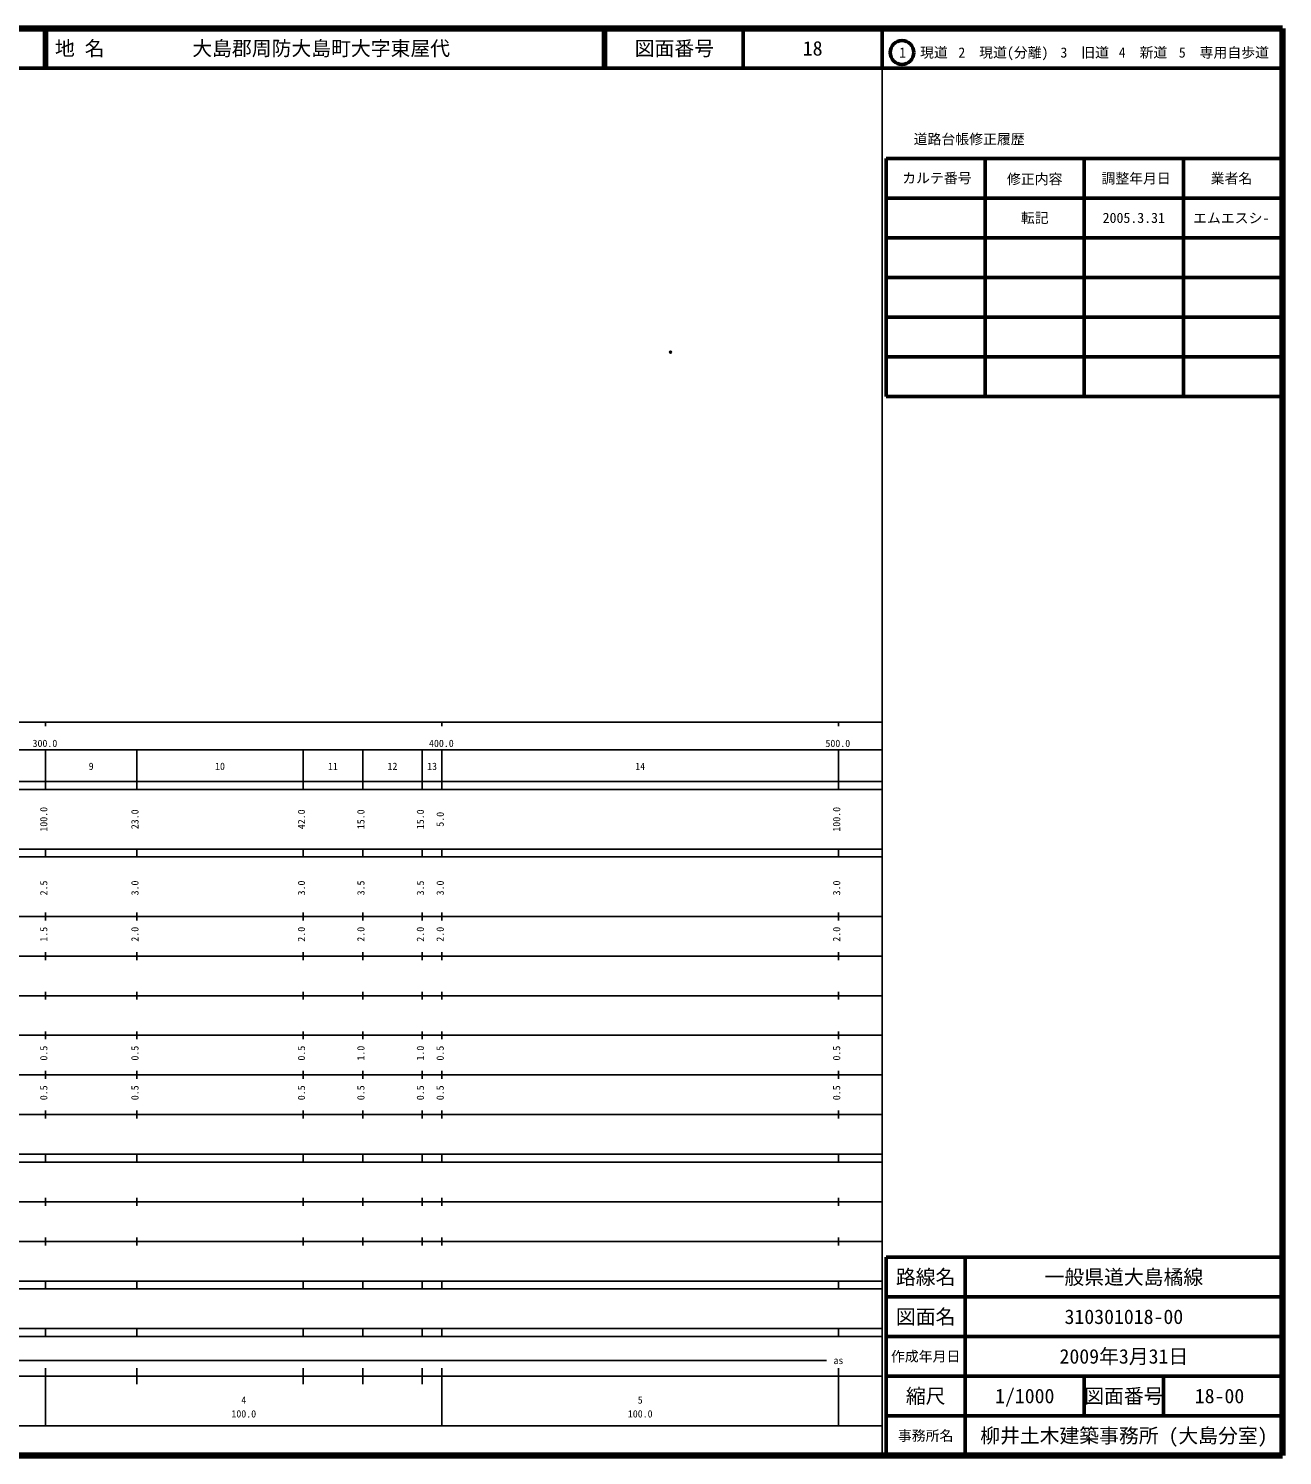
# Model space of a CAD drawing. Units: millimetres on the paper. Extents: x 40 to 680, y 20 to 380.
# Drawn here: x 363.7 to 680, y 20 to 380 of the extents above; entities that cross this region are included whole.
import ezdxf
from ezdxf.enums import TextEntityAlignment as Align

# ---------------------------------------------------------------- set-up
doc = ezdxf.new("R2010")
doc.units = ezdxf.units.MM
doc.header["$PDMODE"] = 32
doc.header["$PDSIZE"] = 0.5
doc.layers.add('M-OTRS', color=6, linetype='Continuous')
doc.layers.add('M-TTL-TXT', color=7, linetype='Continuous')
for name, color, linetype, lineweight in [('M-TTL', 2, 'Continuous', 140), ('M-TTL-BAND', 7, 'Continuous', 25), ('M-TTL-FRAM', 2, 'Continuous', 50), ('M-TTL-LINE', 7, 'Continuous', 50)]:
    doc.layers.add(name, color=color, linetype=linetype, lineweight=lineweight)
doc.styles.add('ＭＳ ゴシック', font='')
doc.styles.get('ＭＳ ゴシック').set_extended_font_data('MS Gothic')

msp = doc.modelspace()

# ---------------------------------------------------------------- linework, layer by layer
at = {"layer": 'M-OTRS'}
msp.add_point((525.672, 298.37), dxfattribs=at)
at = {"layer": 'M-TTL'}
for p, q in [((680, 380), (40, 380)), ((680, 20), (680, 380)), ((40, 20), (680, 20))]:
    msp.add_line(p, q, dxfattribs=at)
at = {"layer": 'M-TTL-BAND'}
for p, q in [((579, 20), (579, 370)), ((40, 205), (579, 205)), ((368, 205), (368, 204)), ((468, 205), (468, 204)), ((568, 205), (568, 204)), ((68, 198), (579, 198)), ((368, 188), (368, 198)), ((391, 188), (391, 198)), ((433, 188), (433, 198)), ((448, 188), (448, 198)), ((463, 188), (463, 198)), ((468, 188), (468, 198)), ((568, 188), (568, 198)), ((40, 190), (579, 190)), ((40, 188), (579, 188)), ((40, 173), (579, 173)), ((368, 171), (368, 173)), ((391, 171), (391, 173)), ((433, 171), (433, 173)), ((448, 171), (448, 173)), ((463, 171), (463, 173)), ((468, 171), (468, 173)), ((568, 171), (568, 173)), ((40, 171), (579, 171)), ((40, 156), (579, 156)), ((368, 155), (368, 157)), ((391, 155), (391, 157)), ((433, 155), (433, 157)), ((448, 155), (448, 157)), ((463, 155), (463, 157)), ((468, 155), (468, 157)), ((568, 155), (568, 157)), ((46, 146), (579, 146)), ((368, 145), (368, 147)), ((391, 145), (391, 147)), ((433, 145), (433, 147)), ((448, 145), (448, 147)), ((463, 145), (463, 147)), ((468, 145), (468, 147)), ((568, 145), (568, 147)), ((368, 135), (368, 137)), ((391, 135), (391, 137)), ((433, 135), (433, 137)), ((448, 135), (448, 137)), ((463, 135), (463, 137)), ((468, 135), (468, 137)), ((568, 135), (568, 137)), ((52, 136), (579, 136)), ((46, 126), (579, 126)), ((368, 125), (368, 127)), ((391, 125), (391, 127)), ((433, 125), (433, 127)), ((448, 125), (448, 127)), ((463, 125), (463, 127)), ((468, 125), (468, 127)), ((568, 125), (568, 127)), ((52, 116), (579, 116)), ((368, 115), (368, 117)), ((391, 115), (391, 117)), ((433, 115), (433, 117)), ((448, 115), (448, 117)), ((463, 115), (463, 117)), ((468, 115), (468, 117)), ((568, 115), (568, 117)), ((46, 106), (579, 106)), ((368, 105), (368, 107)), ((391, 105), (391, 107)), ((433, 105), (433, 107)), ((448, 105), (448, 107)), ((463, 105), (463, 107)), ((468, 105), (468, 107)), ((568, 105), (568, 107)), ((40, 96), (579, 96)), ((40, 94), (579, 94)), ((368, 94), (368, 96)), ((391, 94), (391, 96)), ((433, 94), (433, 96)), ((448, 94), (448, 96)), ((463, 94), (463, 96)), ((468, 94), (468, 96)), ((568, 94), (568, 96)), ((49, 84), (579, 84)), ((368, 83), (368, 85)), ((391, 83), (391, 85)), ((433, 83), (433, 85)), ((448, 83), (448, 85)), ((463, 83), (463, 85)), ((468, 83), (468, 85)), ((568, 83), (568, 85)), ((40, 74), (579, 74)), ((368, 73), (368, 75)), ((391, 73), (391, 75)), ((433, 73), (433, 75)), ((448, 73), (448, 75)), ((463, 73), (463, 75)), ((468, 73), (468, 75)), ((568, 73), (568, 75)), ((40, 64), (579, 64)), ((40, 62), (579, 62)), ((368, 62), (368, 64)), ((391, 62), (391, 64)), ((433, 62), (433, 64)), ((448, 62), (448, 64)), ((463, 62), (463, 64)), ((468, 62), (468, 64)), ((568, 62), (568, 64)), ((40, 52), (579, 52)), ((368, 50), (368, 52)), ((391, 50), (391, 52)), ((433, 50), (433, 52)), ((448, 50), (448, 52)), ((463, 50), (463, 52)), ((468, 50), (468, 52)), ((568, 50), (568, 52)), ((40, 50), (579, 50)), ((71, 44), (565, 44)), ((40, 40), (579, 40)), ((368, 27.5), (368, 42)), ((391, 38), (391, 42)), ((433, 38), (433, 42)), ((448, 38), (448, 42)), ((463, 38), (463, 42)), ((468, 27.5), (468, 42)), ((568, 27.5), (568, 42)), ((68, 27.5), (579, 27.5))]:
    msp.add_line(p, q, dxfattribs=at)
at = {"layer": 'M-TTL-FRAM'}
for p, q in [((580, 347.197), (580, 287.197)), ((580, 347.197), (680, 347.197)), ((580, 287.197), (680, 287.197)), ((680, 70), (580, 70)), ((580, 70), (580, 20))]:
    msp.add_line(p, q, dxfattribs=at)
at = {"layer": 'M-TTL-LINE'}
for p, q in [((367.75, 380), (367.75, 370)), ((368.25, 380), (368.25, 370)), ((508.747, 380), (508.747, 370)), ((509.247, 380), (509.247, 370)), ((543.997, 380), (543.997, 370)), ((579, 380), (579, 370)), ((40, 370), (680, 370)), ((605, 347.197), (605, 287.197)), ((630, 347.197), (630, 287.197)), ((655, 347.197), (655, 287.197)), ((580, 337.197), (680, 337.197)), ((580, 327.197), (680, 327.197)), ((580, 317.197), (680, 317.197)), ((580, 307.197), (680, 307.197)), ((580, 297.197), (680, 297.197)), ((600, 70), (600, 20)), ((680, 60), (580, 60)), ((680, 50), (580, 50)), ((680, 40), (580, 40)), ((630, 40), (630, 30)), ((650, 40), (650, 30)), ((680, 30), (580, 30))]:
    msp.add_line(p, q, dxfattribs=at)
msp.add_circle((584.031, 373.958), 3, dxfattribs=at)

# ---------------------------------------------------------------- texts
at = {"layer": 'M-TTL-BAND', "style": 'ＭＳ ゴシック'}
for s, p in [('300.0', (367.844, 198.195)), ('400.0', (467.844, 198.195)), ('500.0', (567.844, 198.195)), ('9', (379.5, 192.405)), ('10', (412, 192.405)), ('11', (440.5, 192.405)), ('12', (455.5, 192.405)), ('13', (465.5, 192.405)), ('14', (518, 192.405)), ('as', (568, 42.5)), ('4', (418, 32.523)), ('5', (518, 32.523)), ('100.0', (418, 29.033)), ('100.0', (518, 29.033))]:
    msp.add_text(s, height=1.833, dxfattribs=at).set_placement(p, align=Align.BOTTOM_CENTER)
for s, p in [('100.0', (369, 180.5)), ('23.0', (392, 180.5)), ('42.0', (434, 180.5)), ('15.0', (449, 180.5)), ('15.0', (464, 180.5)), ('5.0', (469, 180.5)), ('100.0', (569, 180.5)), ('2.5', (369, 163.174)), ('3.0', (392, 163.174)), ('3.0', (434, 163.174)), ('3.5', (449, 163.174)), ('3.5', (464, 163.174)), ('3.0', (469, 163.174)), ('3.0', (569, 163.174)), ('1.5', (369, 151.5)), ('2.0', (392, 151.5)), ('2.0', (434, 151.5)), ('2.0', (449, 151.5)), ('2.0', (464, 151.5)), ('2.0', (469, 151.5)), ('2.0', (569, 151.5)), ('0.5', (369, 121.5)), ('0.5', (392, 121.5)), ('0.5', (434, 121.5)), ('1.0', (449, 121.5)), ('1.0', (464, 121.5)), ('0.5', (469, 121.5)), ('0.5', (569, 121.5)), ('0.5', (369, 111.5)), ('0.5', (392, 111.5)), ('0.5', (434, 111.5)), ('0.5', (449, 111.5)), ('0.5', (464, 111.5)), ('0.5', (469, 111.5)), ('0.5', (569, 111.5))]:
    msp.add_text(s, height=1.833, rotation=90, dxfattribs=at).set_placement(p, align=Align.BOTTOM_CENTER)
at = {"layer": 'M-TTL-TXT', "style": 'ＭＳ ゴシック'}
for s, p in [('地 名', (370.38, 375)), ('大島郡周防大島町大字東屋代', (405.024, 375))]:
    msp.add_text(s, height=3.666, dxfattribs=at).set_placement(p, align=Align.MIDDLE_LEFT)
for s, height, p in [('図面番号', 3.666, (526.622, 375)), ('18', 3.666, (561.497, 375)), ('1\u3000現道', 2.566, (589.448, 373.958)), ('2\u3000現道(分離)', 2.566, (609.619, 373.958)), ('3\u3000旧道', 2.566, (630.121, 373.958)), ('4\u3000新道', 2.566, (644.824, 373.958)), ('5\u3000専用自歩道', 2.566, (665.228, 373.958)), ('道路台帳修正履歴', 2.566, (600.968, 352.113)), ('カルテ番号', 2.566, (592.839, 342.277)), ('修正内容', 2.566, (617.509, 342.023)), ('調整年月日', 2.566, (643.089, 342.197)), ('業者名', 2.566, (667.134, 342.197)), ('転記', 2.566, (617.5, 332.245)), ('2005.3.31', 2.566, (642.5, 332.245)), ('エムエスシ-', 2.566, (667.077, 332.189)), ('路線名', 3.666, (590, 65)), ('路線名', 3.666, (590, 65)), ('一般県道大島橘線', 3.666, (640, 65)), ('図面名', 3.666, (590, 55)), ('図面名', 3.666, (590, 55)), ('310301018-00', 3.666, (640, 55)), ('2009年3月31日', 3.666, (640, 45)), ('作成年月日', 2.566, (590, 45)), ('作成年月日', 2.566, (590, 45)), ('縮尺', 3.666, (590, 35)), ('縮尺', 3.666, (590, 35)), ('1/1000', 3.666, (615, 35)), ('図面番号', 3.666, (640, 35)), ('図面番号', 3.666, (640, 35)), ('18-00', 3.666, (664.125, 35)), ('事務所名', 2.566, (590, 25)), ('事務所名', 2.566, (590, 25)), ('柳井土木建築事務所 (大島分室)', 3.666, (640, 25))]:
    msp.add_text(s, height=height, dxfattribs=at).set_placement(p, align=Align.MIDDLE_CENTER)

doc.saveas('drawing.dxf')
